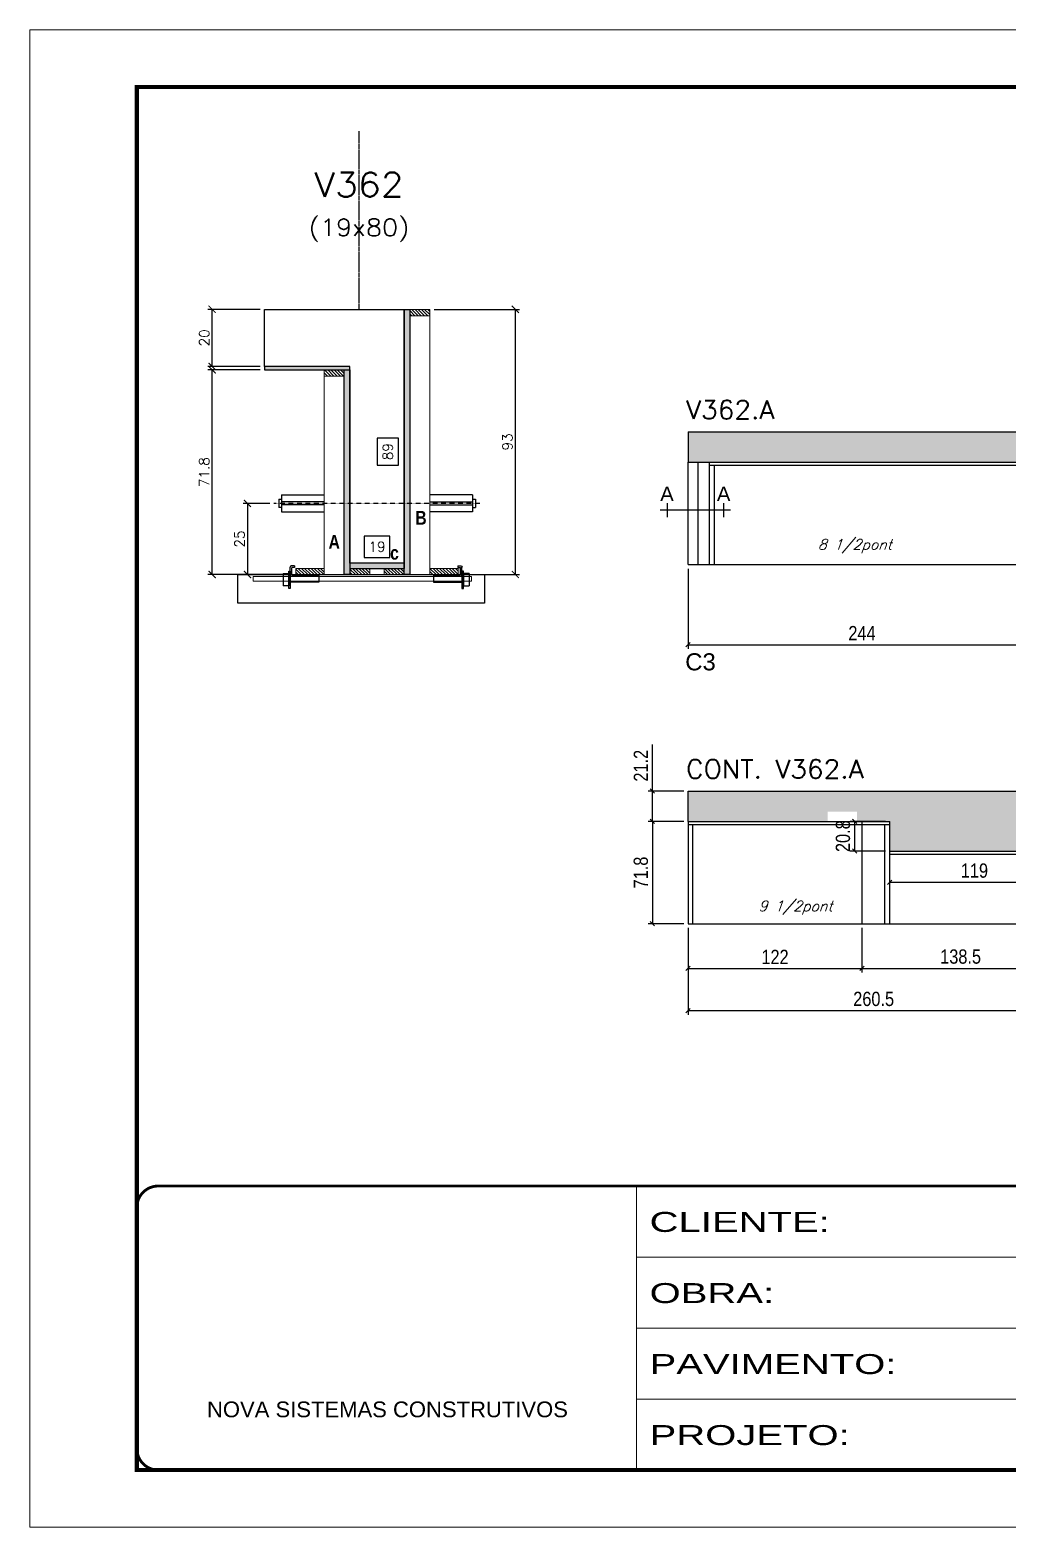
# Model space of a CAD drawing. Extents: x 137137 to 143418, y 10464 to 34486.
# Drawn here: x 137137 to 137823, y 29990 to 31040 of the extents above; entities that cross this region are included whole.
import ezdxf
from ezdxf.enums import TextEntityAlignment as Align

# ---------------------------------------------------------------- set-up
doc = ezdxf.new("R2010")
doc.units = 0
for name, pattern in [('CONTINUO', [0]), ('DASHED', [0.75, 0.5, -0.25]), ('HIDDEN', [0.375, 0.25, -0.125])]:
    doc.linetypes.add(name, pattern=pattern)
for name, color, linetype in [('5', 5, 'Continuous'), ('barrote', 251, 'Continuous'), ('COTA', 241, 'Continuous'), ('Cota Seção (2x)', 4, 'Continuous'), ('detalhes', 4, 'Continuous'), ('Painéis', 200, 'Continuous'), ('presilha', 1, 'Continuous'), ('SARR_2.2x7', 40, 'Continuous'), ('SARR_3.5x7', 81, 'Continuous'), ('TENSOR', 3, 'Continuous'), ('texto', 7, 'Continuous'), ('Texto de Titulo', 7, 'Continuous'), ('Texto Qtd Sarr', 242, 'Continuous')]:
    doc.layers.add(name, color=color, linetype=linetype)
for name, color, linetype, lineweight in [('CONCRETO', 251, 'Continuous', 25), ('Folhas', 255, 'Continuous', 9), ('Hachura', 251, 'Continuous', 9), ('Madeira', 126, 'Continuous', 18), ('SARRAFO DE PRESSAO', 251, 'DASHED', 9), ('SCO-___-LAJ', 2, 'Continuous', 0), ('Texto Seção', 7, 'Continuous', 15)]:
    doc.layers.add(name, color=color, linetype=linetype, lineweight=lineweight)
doc.styles.add('ARIAL', font='arial.ttf')
doc.styles.add('COTA TECNICA', font='techl___.ttf', dxfattribs={"height": 10})
doc.styles.add('REGUA-120', font='ROMANS.shx', dxfattribs={"height": 15})
doc.styles.add('Romans', font='romans.shx')
doc.styles.get("Standard").update_dxf_attribs({"font": 'arial.ttf'})
doc.styles.add('TECNICA', font='techb___.ttf', dxfattribs={"height": 10})
doc.styles.add('Tecnologia', font='')
doc.styles.get('Tecnologia').set_extended_font_data('Forgotten Futurist')
doc.dimstyles.new('Cota Seção (2x)', dxfattribs={"dimtxt": 7, "dimasz": 5, "dimexe": 3, "dimexo": 3, "dimgap": 2, "dimtad": 3, "dimdec": 1, "dimlfac": 0.5, "dimzin": 12, "dimdsep": 46, "dimtxsty": 'Romans', "dimblk": 'ARCHTICK', "dimcen": 0, "dimclrd": 4, "dimclre": 4, "dimclrt": 1, "dimadec": 1, "dimazin": 3, "dimtfac": 1, "dimtdec": 1, "dimtmove": 0, "dimatfit": 3, "dimldrblk": 'OBLIQUE', "dimfxl": 1, "dimtolj": 1, "dimtzin": 12, "dimarcsym": 0})
doc.dimstyles.new('Cota Seção interna', dxfattribs={"dimtxt": 7, "dimasz": 6, "dimexe": 0.18, "dimexo": 2, "dimgap": -4, "dimtad": 3, "dimdec": 1, "dimlfac": 0.5, "dimzin": 12, "dimdsep": 46, "dimtxsty": 'Romans', "dimblk": 'ARCHTICK', "dimcen": 0.09, "dimse1": 1, "dimse2": 1, "dimsd1": 1, "dimsd2": 1, "dimclrd": 180, "dimclre": 5, "dimclrt": 1, "dimadec": 0, "dimazin": 3, "dimtfac": 1, "dimtdec": 1, "dimtofl": 0, "dimtmove": 0, "dimatfit": 3, "dimldrblk": 'ARCHTICK', "dimfxl": 1, "dimtolj": 1, "dimtzin": 0, "dimarcsym": 0})
doc.dimstyles.new('PAINEL', dxfattribs={"dimtxt": 10, "dimasz": 3, "dimexe": 3, "dimexo": 3, "dimgap": 3, "dimtad": 1, "dimdec": 1, "dimzin": 12, "dimdsep": 46, "dimtxsty": 'COTA TECNICA', "dimblk1": 'OBLIQUE', "dimblk2": 'OBLIQUE', "dimsah": 1, "dimcen": 0.9, "dimclrd": 4, "dimclre": 4, "dimclrt": 240, "dimadec": 1, "dimazin": 3, "dimtfac": 1, "dimtdec": 1, "dimtmove": 0, "dimatfit": 3, "dimfxl": 1, "dimtolj": 1, "dimtzin": 12, "dimarcsym": 0})

# ---------------------------------------------------------------- blocks, each defined once
blk = doc.blocks.new('9999999999')
at = {"color": 30, "linetype": 'CONTINUO'}
for p, q in [((98564.6, 34230.2), (98564.6, 34429.4)), ((98564.6, 34379.6), (99584, 34379.6)), ((98564.6, 34329.8), (99488, 34329.8)), ((98564.6, 34280), (99488, 34280))]:
    blk.add_line(p, q, dxfattribs=at)
at = {"color": 30, "linetype": 'CONTINUO', "const_width": 2}
blk.add_lwpolyline([(99584, 34230.2), (99584, 34414.4, 0.414214), (99569, 34429.4), (98229, 34429.4, 0.414214), (98214, 34414.4), (98214, 34245.2, 0.414214), (98229, 34230.2), (99584, 34230.2)], format="xyb", dxfattribs=at)
at = {"layer": 'Folhas'}
blk.add_lwpolyline([(98139, 34190.2), (99624, 34190.2), (99624, 35240.2), (98139, 35240.2)], close=True, dxfattribs=at)
at = {"layer": 'Folhas', "color": 30, "const_width": 3}
blk.add_lwpolyline([(98214, 34230.2), (99584, 34230.2), (99584, 35200.2), (98214, 35200.2)], close=True, dxfattribs=at)
at = {"color": 7, "linetype": 'Continuous', "ltscale": 5, "style": 'ARIAL'}
blk.add_text('NOVA SISTEMAS CONSTRUTIVOS', height=11.059, dxfattribs=at).set_placement((98263.2, 34267.2))
at = {"layer": 'Folhas', "color": 7, "style": 'Tecnologia', "width": 1.5}
for s, p in [('CLIENTE:', (98573.7, 34397.2)), ('OBRA:', (98573.7, 34347.3)), ('PAVIMENTO:', (98573.7, 34297.5)), ('PROJETO:', (98573.7, 34247.7))]:
    blk.add_text(s, height=14, dxfattribs=at).set_placement(p)
blk = doc.blocks.new('_Oblique')
at = {"color": 0, "linetype": 'ByBlock', "lineweight": -2}
blk.add_line((-0.5, -0.5), (0.5, 0.5), dxfattribs=at)
blk = doc.blocks.new('*D16')
at = {"layer": 'COTA', "color": 4, "lineweight": -2, "ltscale": 25, "transparency": 16777216}
for p, q in [((137599, 30662.2), (137599, 30605.9)), ((137843, 30662.2), (137843, 30605.9)), ((137599, 30608.9), (137843, 30608.9))]:
    blk.add_line(p, q, dxfattribs=at)
at = {"layer": 'Defpoints', "color": 0, "ltscale": 25, "transparency": 16777216}
for p in [(137599, 30665.2), (137843, 30665.2), (137843, 30608.9)]:
    blk.add_point(p, dxfattribs=at)
at = {"layer": 'COTA', "color": 4, "lineweight": -2, "ltscale": 25, "transparency": 16777216, "xscale": 3, "yscale": 3, "zscale": 3, "rotation": 180}
blk.add_blockref('_Oblique', (137599, 30608.9), dxfattribs=at)
at = {"layer": 'COTA', "color": 4, "lineweight": -2, "ltscale": 25, "transparency": 16777216, "xscale": 3, "yscale": 3, "zscale": 3}
blk.add_blockref('_Oblique', (137843, 30608.9), dxfattribs=at)
at = {"layer": 'COTA', "color": 240, "ltscale": 25, "transparency": 16777216, "insert": (137721, 30617), "char_height": 10, "attachment_point": 5, "style": 'COTA TECNICA'}
blk.add_mtext('\\A1;244', dxfattribs=at)
blk = doc.blocks.new('*D24')
at = {"layer": 'COTA', "color": 4, "lineweight": -2, "ltscale": 25, "transparency": 16777216}
for p, q in [((137599, 30410.2), (137599, 30349.3)), ((137859.4, 30410.2), (137859.4, 30349.3)), ((137599, 30352.3), (137859.4, 30352.3))]:
    blk.add_line(p, q, dxfattribs=at)
at = {"layer": 'Defpoints', "color": 0, "ltscale": 25, "transparency": 16777216}
for p in [(137599, 30413.2), (137859.4, 30413.2), (137859.4, 30352.3)]:
    blk.add_point(p, dxfattribs=at)
at = {"layer": 'COTA', "color": 4, "lineweight": -2, "ltscale": 25, "transparency": 16777216, "xscale": 3, "yscale": 3, "zscale": 3, "rotation": 180}
blk.add_blockref('_Oblique', (137599, 30352.3), dxfattribs=at)
at = {"layer": 'COTA', "color": 4, "lineweight": -2, "ltscale": 25, "transparency": 16777216, "xscale": 3, "yscale": 3, "zscale": 3}
blk.add_blockref('_Oblique', (137859.4, 30352.3), dxfattribs=at)
at = {"layer": 'COTA', "color": 240, "ltscale": 25, "transparency": 16777216, "insert": (137729.2, 30360.4), "char_height": 10, "attachment_point": 5, "style": 'COTA TECNICA'}
blk.add_mtext('\\A1;260.5', dxfattribs=at)
blk = doc.blocks.new('*D25')
at = {"layer": 'COTA', "color": 4, "lineweight": -2, "ltscale": 25, "transparency": 16777216}
for p, q in [((137599, 30410.2), (137599, 30378.9)), ((137721, 30410.2), (137721, 30378.9)), ((137599, 30381.9), (137721, 30381.9))]:
    blk.add_line(p, q, dxfattribs=at)
at = {"layer": 'Defpoints', "color": 0, "ltscale": 25, "transparency": 16777216}
for p in [(137599, 30413.2), (137721, 30413.2), (137721, 30381.9)]:
    blk.add_point(p, dxfattribs=at)
at = {"layer": 'COTA', "color": 4, "lineweight": -2, "ltscale": 25, "transparency": 16777216, "xscale": 3, "yscale": 3, "zscale": 3, "rotation": 180}
blk.add_blockref('_Oblique', (137599, 30381.9), dxfattribs=at)
at = {"layer": 'COTA', "color": 4, "lineweight": -2, "ltscale": 25, "transparency": 16777216, "xscale": 3, "yscale": 3, "zscale": 3}
blk.add_blockref('_Oblique', (137721, 30381.9), dxfattribs=at)
at = {"layer": 'COTA', "color": 240, "ltscale": 25, "transparency": 16777216, "insert": (137660, 30389.9), "char_height": 10, "attachment_point": 5, "style": 'COTA TECNICA'}
blk.add_mtext('\\A1;122', dxfattribs=at)
blk = doc.blocks.new('*D26')
at = {"layer": 'COTA', "color": 4, "lineweight": -2, "ltscale": 25, "transparency": 16777216}
for p, q in [((137721, 30410.2), (137721, 30378.9)), ((137859.4, 30410.2), (137859.4, 30378.9)), ((137721, 30381.9), (137859.4, 30381.9))]:
    blk.add_line(p, q, dxfattribs=at)
at = {"layer": 'Defpoints', "color": 0, "ltscale": 25, "transparency": 16777216}
for p in [(137721, 30413.2), (137859.4, 30413.2), (137859.4, 30381.9)]:
    blk.add_point(p, dxfattribs=at)
at = {"layer": 'COTA', "color": 4, "lineweight": -2, "ltscale": 25, "transparency": 16777216, "xscale": 3, "yscale": 3, "zscale": 3, "rotation": 180}
blk.add_blockref('_Oblique', (137721, 30381.9), dxfattribs=at)
at = {"layer": 'COTA', "color": 4, "lineweight": -2, "ltscale": 25, "transparency": 16777216, "xscale": 3, "yscale": 3, "zscale": 3}
blk.add_blockref('_Oblique', (137859.4, 30381.9), dxfattribs=at)
at = {"layer": 'COTA', "color": 240, "ltscale": 25, "transparency": 16777216, "insert": (137790.2, 30390.1), "char_height": 10, "attachment_point": 5, "style": 'COTA TECNICA'}
blk.add_mtext('\\A1;138.5', dxfattribs=at)
blk = doc.blocks.new('*D34')
at = {"layer": 'COTA', "color": 4, "lineweight": -2, "ltscale": 25, "transparency": 16777216}
for p, q in [((137737.4, 30485), (137712.8, 30485)), ((137715.8, 30485), (137715.8, 30464.2)), ((137737.4, 30464.2), (137712.8, 30464.2))]:
    blk.add_line(p, q, dxfattribs=at)
at = {"layer": 'Defpoints', "color": 0, "ltscale": 25, "transparency": 16777216}
for p in [(137740.4, 30485), (137715.8, 30464.2), (137740.4, 30464.2)]:
    blk.add_point(p, dxfattribs=at)
at = {"layer": 'COTA', "color": 4, "lineweight": -2, "ltscale": 25, "transparency": 16777216, "xscale": 3, "yscale": 3, "zscale": 3}
for p, rotation in [((137715.8, 30485), 90), ((137715.8, 30464.2), 270)]:
    blk.add_blockref('_Oblique', p, dxfattribs=dict(at, rotation=rotation))
at = {"layer": 'COTA', "color": 240, "ltscale": 25, "transparency": 16777216, "insert": (137707.7, 30474.6), "char_height": 10, "attachment_point": 5, "rotation": 90, "style": 'COTA TECNICA'}
blk.add_mtext('\\A1;20.8', dxfattribs=at)
blk = doc.blocks.new('*D35')
at = {"layer": 'COTA', "color": 4, "lineweight": -2, "ltscale": 25, "transparency": 16777216}
for p, q in [((137740.4, 30461.2), (137740.4, 30439.3)), ((137859.4, 30461.2), (137859.4, 30439.3)), ((137740.4, 30442.3), (137859.4, 30442.3))]:
    blk.add_line(p, q, dxfattribs=at)
at = {"layer": 'Defpoints', "color": 0, "ltscale": 25, "transparency": 16777216}
for p in [(137740.4, 30464.2), (137859.4, 30464.2), (137859.4, 30442.3)]:
    blk.add_point(p, dxfattribs=at)
at = {"layer": 'COTA', "color": 4, "lineweight": -2, "ltscale": 25, "transparency": 16777216, "xscale": 3, "yscale": 3, "zscale": 3, "rotation": 180}
blk.add_blockref('_Oblique', (137740.4, 30442.3), dxfattribs=at)
at = {"layer": 'COTA', "color": 4, "lineweight": -2, "ltscale": 25, "transparency": 16777216, "xscale": 3, "yscale": 3, "zscale": 3}
blk.add_blockref('_Oblique', (137859.4, 30442.3), dxfattribs=at)
at = {"layer": 'COTA', "color": 240, "ltscale": 25, "transparency": 16777216, "insert": (137799.9, 30450.4), "char_height": 10, "attachment_point": 5, "style": 'COTA TECNICA'}
blk.add_mtext('\\A1;119', dxfattribs=at)
blk = doc.blocks.new('titulo1')
at = {"layer": 'Defpoints', "color": 252, "linetype": 'HIDDEN', "ltscale": 2}
blk.add_line((0, 0), (0, 125), dxfattribs=at)
at = {"layer": 'Defpoints', "style": 'Romans', "oblique": 15}
blk.add_attdef('FOLHA', text='', height=10, dxfattribs=at).set_placement((0, 15.6), align=Align.MIDDLE_CENTER)
at = {"layer": 'Texto Qtd Sarr', "color": 3, "style": 'Romans', "oblique": 15}
for tag, height, p in [('TITULO', 17, (0, 71.4)), ('SEÇÃO', 12, (0, 41.5))]:
    blk.add_attdef(tag, text='', height=height, dxfattribs=at).set_placement(p, align=Align.MIDDLE_CENTER)
blk = doc.blocks.new('_ArchTick')
at = {"color": 0, "linetype": 'ByBlock', "const_width": 0.15}
blk.add_lwpolyline([(-0.5, -0.5), (0.5, 0.5)], dxfattribs=at)
blk = doc.blocks.new('*D40')
at = {"layer": 'COTA', "color": 4, "lineweight": -2, "transparency": 16777216}
for p, q in [((137298.8, 30801.7), (137262.1, 30801.7)), ((137265.1, 30658.1), (137265.1, 30801.7)), ((137316.4, 30658.1), (137262.1, 30658.1))]:
    blk.add_line(p, q, dxfattribs=at)
at = {"layer": 'Defpoints', "color": 0, "transparency": 16777216}
for p in [(137265.1, 30801.7), (137301.8, 30801.7), (137319.4, 30658.1)]:
    blk.add_point(p, dxfattribs=at)
at = {"layer": 'COTA', "color": 4, "lineweight": -2, "transparency": 16777216, "xscale": 5, "yscale": 5, "zscale": 5}
for p, rotation in [((137265.1, 30801.7), 90), ((137265.1, 30658.1), 270)]:
    blk.add_blockref('_ArchTick', p, dxfattribs=dict(at, rotation=rotation))
at = {"layer": 'COTA', "color": 1, "transparency": 16777216, "insert": (137259.6, 30729.9), "char_height": 7, "attachment_point": 5, "rotation": 90, "style": 'Romans'}
blk.add_mtext('\\A1;71.8', dxfattribs=at)
blk = doc.blocks.new('*D41')
at = {"layer": 'COTA', "color": 4, "lineweight": -2, "transparency": 16777216}
for p, q in [((137298.8, 30844.1), (137262.1, 30844.1)), ((137265.1, 30804.1), (137265.1, 30844.1)), ((137298.8, 30804.1), (137262.1, 30804.1))]:
    blk.add_line(p, q, dxfattribs=at)
at = {"layer": 'Defpoints', "color": 0, "transparency": 16777216}
for p in [(137265.1, 30844.1), (137301.8, 30844.1), (137301.8, 30804.1)]:
    blk.add_point(p, dxfattribs=at)
at = {"layer": 'COTA', "color": 4, "lineweight": -2, "transparency": 16777216, "xscale": 5, "yscale": 5, "zscale": 5}
for p, rotation in [((137265.1, 30844.1), 90), ((137265.1, 30804.1), 270)]:
    blk.add_blockref('_ArchTick', p, dxfattribs=dict(at, rotation=rotation))
at = {"layer": 'COTA', "color": 1, "transparency": 16777216, "insert": (137259.6, 30824.1), "char_height": 7, "attachment_point": 5, "rotation": 90, "style": 'Romans'}
blk.add_mtext('\\A1;20', dxfattribs=at)
blk = doc.blocks.new('*D42')
at = {"layer": 'Cota Seção (2x)', "color": 180, "lineweight": -2, "transparency": 16777216}
for p, q in [((137395.8, 30753.8), (137380.8, 30753.8)), ((137380.8, 30753.8), (137380.8, 30734.8)), ((137395.8, 30734.8), (137395.8, 30753.8)), ((137380.8, 30734.8), (137395.8, 30734.8))]:
    blk.add_line(p, q, dxfattribs=at)
at = {"layer": 'Defpoints', "color": 0, "transparency": 16777216}
for p in [(137361.8, 30844.1), (137399.8, 30844.1), (137361.8, 30666.1)]:
    blk.add_point(p, dxfattribs=at)
at = {"layer": 'Cota Seção (2x)', "color": 1, "transparency": 16777216, "insert": (137388.3, 30744.3), "char_height": 7, "attachment_point": 5, "rotation": 90, "style": 'Romans'}
blk.add_mtext('\\A1;89', dxfattribs=at)
blk = doc.blocks.new('PRESILHA METÁLICA 1')
at = {"layer": 'presilha'}
for p, q in [((7.5, 10.6), (7.5, 19.9)), ((12, 21), (8.6, 21)), ((9, 11.6), (9, 18.9)), ((12, 19.5), (9.6, 19.5)), ((12, 21), (12, 19.5)), ((0, 13), (6, 13)), ((0, 13), (0, 0)), ((6, 0), (0, 0)), ((6, 15.5), (7.5, 15.5)), ((6, -2.5), (6, 15.5)), ((6, 13), (6, 0)), ((7.5, 15.5), (7.5, -2.5)), ((37.5, 4.1), (7.5, 4.1)), ((37.5, 11), (9.6, 11)), ((37.5, 11), (37.5, 4.1)), ((7.5, -2.5), (6, -2.5))]:
    blk.add_line(p, q, dxfattribs=at)
for centre, radius, start, end in [((8.6, 19.9), 1.14, 90, 180), ((9.6, 18.9), 0.57, 90, 180), ((9.6, 11.6), 0.57, 180, 270)]:
    blk.add_arc(centre, radius, start, end, dxfattribs=at)
blk = doc.blocks.new('*D43')
at = {"layer": 'Cota Seção (2x)', "color": 180, "lineweight": -2, "transparency": 16777216}
for p, q in [((137389.8, 30685.1), (137371.8, 30685.1)), ((137371.8, 30685.1), (137371.8, 30670.1)), ((137389.8, 30670.1), (137389.8, 30685.1)), ((137371.8, 30670.1), (137389.8, 30670.1))]:
    blk.add_line(p, q, dxfattribs=at)
at = {"layer": 'Defpoints', "color": 0, "transparency": 16777216}
for p in [(137361.8, 30666.1), (137361.8, 30658.1), (137399.8, 30658.1)]:
    blk.add_point(p, dxfattribs=at)
at = {"layer": 'Cota Seção (2x)', "color": 1, "transparency": 16777216, "insert": (137380.8, 30677.6), "char_height": 7, "attachment_point": 5, "style": 'Romans'}
blk.add_mtext('\\A1;19', dxfattribs=at)
blk = doc.blocks.new('*D44')
at = {"layer": 'COTA', "color": 4, "lineweight": -2, "transparency": 16777216}
for p, q in [((137420.8, 30844.1), (137480.8, 30844.1)), ((137477.8, 30844.1), (137477.8, 30658.1)), ((137420.8, 30658.1), (137480.8, 30658.1))]:
    blk.add_line(p, q, dxfattribs=at)
at = {"layer": 'Defpoints', "color": 0, "transparency": 16777216}
for p in [(137417.8, 30844.1), (137417.8, 30658.1), (137477.8, 30658.1)]:
    blk.add_point(p, dxfattribs=at)
at = {"layer": 'COTA', "color": 4, "lineweight": -2, "transparency": 16777216, "xscale": 5, "yscale": 5, "zscale": 5}
for p, rotation in [((137477.8, 30844.1), 90), ((137477.8, 30658.1), 270)]:
    blk.add_blockref('_ArchTick', p, dxfattribs=dict(at, rotation=rotation))
at = {"layer": 'COTA', "color": 1, "transparency": 16777216, "insert": (137472.3, 30751.1), "char_height": 7, "attachment_point": 5, "rotation": 90, "style": 'Romans'}
blk.add_mtext('\\A1;93', dxfattribs=at)
blk = doc.blocks.new('*D45')
at = {"layer": 'COTA', "color": 4, "lineweight": -2, "transparency": 16777216}
for p, q in [((137305.5, 30708), (137286.9, 30708)), ((137289.9, 30708), (137289.9, 30658.1)), ((137305.5, 30658.1), (137286.9, 30658.1))]:
    blk.add_line(p, q, dxfattribs=at)
at = {"layer": 'Defpoints', "color": 0, "transparency": 16777216}
for p in [(137308.5, 30708), (137289.9, 30658.1), (137308.5, 30658.1)]:
    blk.add_point(p, dxfattribs=at)
at = {"layer": 'COTA', "color": 4, "lineweight": -2, "transparency": 16777216, "xscale": 5, "yscale": 5, "zscale": 5}
for p, rotation in [((137289.9, 30708), 90), ((137289.9, 30658.1), 270)]:
    blk.add_blockref('_ArchTick', p, dxfattribs=dict(at, rotation=rotation))
at = {"layer": 'COTA', "color": 1, "transparency": 16777216, "insert": (137284.4, 30683), "char_height": 7, "attachment_point": 5, "rotation": 90, "style": 'Romans'}
blk.add_mtext('\\A1;25', dxfattribs=at)
blk = doc.blocks.new('*D1845')
at = {"layer": 'COTA', "color": 4, "lineweight": -2, "ltscale": 25, "transparency": 16777216}
for p, q in [((137596, 30485), (137571, 30485)), ((137574, 30485), (137574, 30413.2)), ((137596, 30413.2), (137571, 30413.2))]:
    blk.add_line(p, q, dxfattribs=at)
at = {"layer": 'Defpoints', "color": 0, "ltscale": 25, "transparency": 16777216}
for p in [(137599, 30485), (137574, 30413.2), (137599, 30413.2)]:
    blk.add_point(p, dxfattribs=at)
at = {"layer": 'COTA', "color": 4, "lineweight": -2, "ltscale": 25, "transparency": 16777216, "xscale": 3, "yscale": 3, "zscale": 3}
for p, rotation in [((137574, 30485), 90), ((137574, 30413.2), 270)]:
    blk.add_blockref('_Oblique', p, dxfattribs=dict(at, rotation=rotation))
at = {"layer": 'COTA', "color": 240, "ltscale": 25, "transparency": 16777216, "insert": (137565.9, 30449.1), "char_height": 10, "attachment_point": 5, "rotation": 90, "style": 'COTA TECNICA'}
blk.add_mtext('\\A1;71.8', dxfattribs=at)
blk = doc.blocks.new('*D1846')
at = {"layer": 'COTA', "color": 4, "lineweight": -2, "ltscale": 25, "transparency": 16777216}
for p, q in [((137574, 30506.2), (137574, 30538.9)), ((137596, 30506.2), (137571, 30506.2)), ((137574, 30485), (137574, 30506.2)), ((137596, 30485), (137571, 30485))]:
    blk.add_line(p, q, dxfattribs=at)
at = {"layer": 'Defpoints', "color": 0, "ltscale": 25, "transparency": 16777216}
for p in [(137574, 30506.2), (137599, 30506.2), (137599, 30485)]:
    blk.add_point(p, dxfattribs=at)
at = {"layer": 'COTA', "color": 4, "lineweight": -2, "ltscale": 25, "transparency": 16777216, "xscale": 3, "yscale": 3, "zscale": 3}
for p, rotation in [((137574, 30506.2), 90), ((137574, 30485), 270)]:
    blk.add_blockref('_Oblique', p, dxfattribs=dict(at, rotation=rotation))
at = {"layer": 'COTA', "color": 240, "ltscale": 25, "transparency": 16777216, "insert": (137565.9, 30524), "char_height": 10, "attachment_point": 5, "rotation": 90, "style": 'COTA TECNICA'}
blk.add_mtext('\\A1;21.2', dxfattribs=at)

msp = doc.modelspace()

# ---------------------------------------------------------------- hatches: boundary and pattern name
at = {"layer": 'COTA', "linetype": 'ByBlock'}
h = msp.add_hatch(dxfattribs=at)
h.set_pattern_fill('AR-CONC', color=256, scale=0.03)
h.set_pattern_definition([(50, (-1598.5, -2295.15), (5.46554007, -0.47817257), [0.5715, -6.2865]), (355, (-1598.5, -2295.15), (-1.05730264, 5.73170536), [0.4572, -5.02921753]), (100.4514447, (-1598.0445, -2295.19), (4.40823741, 5.25353256), [0.48570026, -5.34270734]), (46.1842, (-1598.5, -2293.626), (8.13237123, -1.26126984), [0.85725, -9.42975]), (96.6355576, (-1597.822, -2293.731), (7.122124, 7.42278374), [0.7285507, -8.01406824]), (351.184151, (-1598.5, -2293.626), (7.122124, 7.42278374), [0.685799, -7.54379196]), (21, (-1597.738, -2294.007), (4.54843174, -3.06795595), [0.5715, -6.2865]), (326, (-1597.738, -2294.007), (1.85406085, 5.52563898), [0.4572, -5.0292]), (71.451445, (-1597.359, -2294.263), (6.40249258, 2.45768307), [0.48570026, -5.34269813]), (37.5, (-1598.5, -2295.1502), (0.092658098, 2.536651166), [0, -4.96824, 0, -5.1054, 0, -5.04825]), (7.5, (-1598.5, -2295.1502), (2.004589875, 3.005417245), [0, -2.91084, 0, -4.85394, 0, -1.92405]), (327.5, (-1600.1993, -2295.1502), (4.067717855, -0.17186232), [0, -1.905, 0, -5.9436, 0, -7.8867]), (317.5, (-1600.9613, -2295.1502), (4.44387544, 0.76279473), [0, -2.4765, 0, -3.94716, 0, -5.6007])])
h.paths.add_polyline_path([(138116.22, 30716.2), (138116.22, 30665.2), (138186.22, 30665.2), (138186.22, 30716.2), (138305.22, 30716.2), (138305.22, 30737), (138432.22, 30737), (138432.22, 30758.2), (138305.22, 30758.2), (138186.22, 30758.2), (138116.22, 30758.2), (137997.22, 30758.2), (137598.97, 30758.2), (137598.97, 30737), (137997.22, 30737), (137997.22, 30716.2)])
h = msp.add_hatch(dxfattribs=at)
h.set_pattern_fill('AR-CONC', color=256, scale=0.03)
h.paths.add_polyline_path([(138048.44, 30484.97), (138400.94, 30484.97), (138400.94, 30506.17), (138400.92, 30506.17), (137929.44, 30506.17), (137859.44, 30506.17), (137740.44, 30506.17), (137598.97, 30506.17), (137598.97, 30484.97), (137740.44, 30484.97), (137740.44, 30464.17), (137859.44, 30464.17), (137859.44, 30413.17), (137929.44, 30413.17), (137929.44, 30453.17), (137929.44, 30464.17), (138048.44, 30464.17)])
h.paths.add_polyline_path([(137911.14, 30428.37), (137924.13, 30428.37), (137924.13, 30448.96), (137911.14, 30448.96)], flags=16)
h.paths.add_polyline_path([(138076.12, 30484.97), (138076.12, 30491.79), (138055.53, 30491.79), (138055.53, 30484.97)], flags=16)
h.paths.add_polyline_path([(137717.53, 30484.97), (137717.53, 30491.79), (137696.95, 30491.79), (137696.95, 30484.97)], flags=17)
at = {"layer": 'Hachura'}
h = msp.add_hatch(color=256, dxfattribs=at)
h.dxf.hatch_style = 1
h.paths.add_polyline_path([(137399.8, 30844.05), (137403.8, 30844.05), (137403.8, 30658.05), (137399.8, 30658.05)])
h = msp.add_hatch(dxfattribs=at)
h.set_pattern_fill('ANSI31', color=256, scale=0.5, angle=270, style=0)
h.set_pattern_definition([(315, (160249.6177, 22536.4109), (1.12253202, 1.12253202), [])])
h.paths.add_polyline_path([(137417.8, 30839.65), (137417.8, 30844.05), (137403.8, 30844.05), (137403.8, 30839.65)])
h = msp.add_hatch(color=256, dxfattribs=at)
h.dxf.hatch_style = 1
h.paths.add_polyline_path([(137361.8, 30801.65), (137361.8, 30804.05), (137301.8, 30804.05), (137301.8, 30801.65)])
h = msp.add_hatch(dxfattribs=at)
h.set_pattern_fill('ANSI31', color=256, scale=0.5, angle=270, style=0)
h.set_pattern_definition([(315, (160309.6177, 22494.0109), (1.12253202, 1.12253202), [])])
h.paths.add_polyline_path([(137357.8, 30797.25), (137357.8, 30801.65), (137343.8, 30801.65), (137343.8, 30797.25)])
h = msp.add_hatch(color=256, dxfattribs=at)
h.dxf.hatch_style = 1
h.paths.add_polyline_path([(137357.8, 30801.65), (137361.8, 30801.65), (137361.8, 30658.05), (137357.8, 30658.05)])
h = msp.add_hatch(dxfattribs=at)
h.set_pattern_fill('ANSI31', color=256, scale=0.5, angle=270, style=0)
h.set_pattern_definition([(315, (160309.6177, 22428.4109), (1.12253202, 1.12253202), [])])
h.paths.add_polyline_path([(137323.8, 30658.05), (137323.8, 30662.45), (137343.8, 30662.45), (137343.8, 30658.05)])
h = msp.add_hatch(color=256, dxfattribs=at)
h.dxf.hatch_style = 1
h.paths.add_polyline_path([(137399.8, 30662.45), (137399.8, 30666.05), (137361.8, 30666.05), (137361.8, 30662.45)])
h = msp.add_hatch(dxfattribs=at)
h.set_pattern_fill('ANSI31', color=256, scale=0.5, angle=270, style=0)
h.set_pattern_definition([(315, (160318.4177, 22428.4109), (1.12253202, 1.12253202), [])])
h.paths.add_polyline_path([(137361.8, 30658.05), (137361.8, 30662.45), (137375.8, 30662.45), (137375.8, 30658.05)])
h = msp.add_hatch(dxfattribs=at)
h.set_pattern_fill('ANSI31', color=256, scale=0.5, angle=270, style=0)
h.set_pattern_definition([(315, (160318.4198, 22428.4109), (1.12253202, 1.12253202), [])])
h.paths.add_polyline_path([(137399.8, 30658.05), (137399.8, 30662.45), (137385.8, 30662.45), (137385.8, 30658.05)])
h = msp.add_hatch(dxfattribs=at)
h.set_pattern_fill('ANSI31', color=256, scale=0.5, angle=270, style=0)
h.set_pattern_definition([(315, (160215.6177, 22428.4109), (1.12253202, 1.12253202), [])])
h.paths.add_polyline_path([(137417.8, 30658.05), (137417.8, 30662.45), (137437.8, 30662.45), (137437.8, 30658.05)])

# ---------------------------------------------------------------- linework, layer by layer
at = {"ltscale": 3}
for p, q in [((137313.8, 30714.02), (137313.8, 30702.02)), ((137313.8, 30714.02), (137343.8, 30714.02)), ((137447.8, 30714.02), (137417.8, 30714.02)), ((137447.8, 30714.02), (137447.8, 30702.02)), ((137311.8, 30711.02), (137311.8, 30705.02)), ((137311.8, 30711.02), (137313.8, 30711.02)), ((137313.8, 30705.02), (137311.8, 30705.02)), ((137343.8, 30709.02), (137313.8, 30709.02)), ((137343.8, 30707.02), (137313.8, 30707.02)), ((137313.8, 30702.02), (137343.8, 30702.02)), ((137417.8, 30709.02), (137447.8, 30709.02)), ((137417.8, 30707.02), (137447.8, 30707.02)), ((137447.8, 30702.02), (137417.8, 30702.02)), ((137447.8, 30711.02), (137449.8, 30711.02)), ((137447.8, 30705.02), (137449.8, 30705.02)), ((137449.8, 30711.02), (137449.8, 30705.02))]:
    msp.add_line(p, q, dxfattribs=at)
at = {"layer": 'barrote'}
msp.add_lwpolyline([(137456.16, 30638.05), (137283.2, 30638.05), (137283.2, 30658.05), (137456.16, 30658.05)], close=True, dxfattribs=at)
at = {"layer": 'CONCRETO'}
msp.add_lwpolyline([(137361.8, 30804.05), (137301.8, 30804.05), (137301.8, 30844.05), (137361.8, 30844.05), (137361.8, 30844.05), (137399.8, 30844.05), (137399.8, 30662.45), (137399.8, 30662.45), (137399.8, 30666.05), (137361.8, 30666.05)], close=True, dxfattribs=at)
at = {"layer": 'COTA', "linetype": 'ByBlock'}
for p, q in [((137598.97, 30758.2), (137997.22, 30758.2)), ((137598.97, 30758.2), (137598.97, 30737)), ((137598.97, 30506.17), (137740.44, 30506.17)), ((137598.97, 30484.97), (137598.97, 30506.17)), ((137740.44, 30506.17), (137859.44, 30506.17))]:
    msp.add_line(p, q, dxfattribs=at)
at = {"layer": 'detalhes'}
for p, q in [((137628.77, 30703.27), (137579.4, 30703.27)), ((137584.4, 30708.27), (137584.4, 30698.27)), ((137623.77, 30708.27), (137623.77, 30698.27))]:
    msp.add_line(p, q, dxfattribs=at)
at = {"layer": 'Madeira'}
for points in [[(137417.8, 30839.65), (137417.8, 30844.05), (137403.8, 30844.05), (137403.8, 30839.65)], [(137417.8, 30844.05), (137403.8, 30844.05), (137403.8, 30658.05), (137417.8, 30658.05)], [(137357.8, 30797.25), (137357.8, 30801.65), (137343.8, 30801.65), (137343.8, 30797.25)], [(137357.8, 30801.65), (137343.8, 30801.65), (137343.8, 30658.05), (137357.8, 30658.05)], [(137323.8, 30658.05), (137323.8, 30662.45), (137343.8, 30662.45), (137343.8, 30658.05)], [(137361.8, 30658.05), (137361.8, 30662.45), (137375.8, 30662.45), (137375.8, 30658.05)], [(137399.8, 30658.05), (137399.8, 30662.45), (137385.8, 30662.45), (137385.8, 30658.05)], [(137417.8, 30658.05), (137417.8, 30662.45), (137437.8, 30662.45), (137437.8, 30658.05)]]:
    msp.add_lwpolyline(points, close=True, dxfattribs=at)
at = {"layer": 'Painéis'}
for p, q in [((137598.97, 30737), (137997.22, 30737)), ((137598.97, 30665.2), (137598.97, 30737)), ((137598.97, 30665.2), (137997.22, 30665.2)), ((137598.97, 30484.97), (137740.44, 30484.97)), ((137598.97, 30484.97), (137598.97, 30413.17)), ((137720.97, 30484.97), (137720.97, 30413.17)), ((137740.44, 30464.17), (137740.44, 30484.97)), ((137740.44, 30464.17), (137859.44, 30464.17)), ((137598.97, 30413.17), (137859.44, 30413.17))]:
    msp.add_line(p, q, dxfattribs=at)
for points in [[(137399.8, 30844.05), (137403.8, 30844.05), (137403.8, 30658.05), (137399.8, 30658.05)], [(137361.8, 30801.65), (137361.8, 30804.05), (137301.8, 30804.05), (137301.8, 30801.65)], [(137357.8, 30801.65), (137361.8, 30801.65), (137361.8, 30658.05), (137357.8, 30658.05)], [(137399.8, 30662.45), (137399.8, 30666.05), (137361.8, 30666.05), (137361.8, 30662.45)]]:
    msp.add_lwpolyline(points, close=True, dxfattribs=at)
at = {"layer": 'SARR_2.2x7', "linetype": 'Continuous'}
for p, q in [((137605.97, 30665.2), (137605.97, 30737)), ((137613.97, 30734.8), (137842.97, 30734.8)), ((137598.97, 30482.77), (137740.44, 30482.77)), ((137740.44, 30461.97), (137842.44, 30461.97))]:
    msp.add_line(p, q, dxfattribs=at)
at = {"layer": 'SARR_3.5x7'}
for p, q in [((137613.97, 30665.2), (137613.97, 30737)), ((137617.47, 30665.2), (137617.47, 30734.8)), ((137602.42, 30413.17), (137602.42, 30482.77)), ((137736.94, 30413.17), (137736.94, 30482.77)), ((137740.44, 30413.17), (137740.44, 30482.77))]:
    msp.add_line(p, q, dxfattribs=at)
at = {"layer": 'SCO-___-LAJ', "color": 1}
msp.add_lwpolyline([(137447.16, 30656.72), (137293.86, 30656.72), (137293.86, 30653.52), (137447.16, 30653.52)], close=True, dxfattribs=at)
at = {"layer": 'TENSOR', "linetype": 'HIDDEN', "ltscale": 0.5}
msp.add_line((137452.8, 30708.02), (137308.5, 30708.02), dxfattribs=at)

# ---------------------------------------------------------------- block references
at = {"layer": 'presilha', "yscale": 0.6666666666666666, "zscale": 0.6666666666666666}
for p, xscale in [((137314.93, 30650.09), 0.6666666666666666), ((137445.38, 30650.09), -0.6666666666666666)]:
    msp.add_blockref('PRESILHA METÁLICA 1', p, dxfattribs=dict(at, xscale=xscale))
at = {"layer": 'SARRAFO DE PRESSAO', "color": 6, "linetype": 'ByBlock'}
msp.add_blockref('9999999999', (38998.31, -4200.15), dxfattribs=at)
at = {"layer": 'Texto Seção'}
ref = msp.add_blockref('titulo1', (137368.19, 30844.05), dxfattribs=at)
ref.add_attrib('TITULO', 'V362', dxfattribs={"layer": 'Texto de Titulo', "color": 7, "height": 17, "style": 'Romans', "width": 1.1}).set_placement((137368.19, 30931.55), align=Align.MIDDLE_CENTER)
ref.add_attrib('SEÇÃO', '(19x80)', dxfattribs={"layer": 'Texto de Titulo', "color": 7, "height": 12, "style": 'Romans', "width": 1.1}).set_placement((137368.19, 30901.55), align=Align.MIDDLE_CENTER)

# ---------------------------------------------------------------- texts
at = {"layer": '5', "linetype": 'Continuous'}
msp.add_text('C3', height=12, rotation=0.00004, dxfattribs=at).set_placement((137597.01, 30590.89))
at = {"layer": 'detalhes', "color": 0, "linetype": 'Continuous', "style": 'ARIAL'}
for p in [(137584.21, 30714.69), (137623.97, 30714.69)]:
    msp.add_text('A', height=10.22, dxfattribs=at).set_placement(p, align=Align.MIDDLE_CENTER)
at = {"layer": 'detalhes', "style": 'TECNICA'}
for s, p in [('B', (137407.63, 30693.09)), ('A', (137346.8, 30676.24)), ('c', (137389.98, 30668.55))]:
    msp.add_text(s, height=9.6, dxfattribs=at).set_placement(p)
at = {"layer": 'texto', "color": 2, "char_height": 7.2737, "attachment_point": 5, "style": 'Romans'}
for s, insert in [('{\\Q19;\\C256;8 1/2pont}', (137715.99, 30678)), ('{\\Q19;\\C256;9 1/2pont}', (137674.35, 30424.42))]:
    msp.add_mtext(s, dxfattribs=dict(at, insert=insert))
at = {"layer": 'Texto Seção', "style": 'REGUA-120', "width": 1.05}
for s, p in [('V362.A', (137597.55, 30767.22)), ('CONT. V362.A', (137597.55, 30515.19))]:
    msp.add_text(s, height=13, dxfattribs=at).set_placement(p)

# ---------------------------------------------------------------- dimensions: what is measured, and where the dimension line sits
at = {"layer": 'COTA'}
for base, p1, p2, picture, middle in [((137265.08, 30844.05), (137301.8, 30804.05), (137301.8, 30844.05), '*D41', (137259.58, 30824.05)), ((137477.77, 30658.05), (137417.8, 30844.05), (137417.8, 30658.05), '*D44', (137472.27, 30751.05)), ((137265.08, 30801.65), (137319.4, 30658.05), (137301.8, 30801.65), '*D40', (137259.58, 30729.85)), ((137289.94, 30658.05), (137308.5, 30708.02), (137308.5, 30658.05), '*D45', (137284.44, 30683.04))]:
    dim = msp.add_linear_dim(base=base, p1=p1, p2=p2, angle=90, dimstyle='Cota Seção (2x)', dxfattribs=at)
    dim.commit()
    dim.dimension.update_dxf_attribs({"geometry": picture, "text_midpoint": middle})
at = {"layer": 'COTA', "ltscale": 25}
for base, p1, p2, picture, middle in [((137842.97, 30608.94), (137598.97, 30665.2), (137842.97, 30665.2), '*D16', (137720.97, 30617.01)), ((137859.44, 30442.31), (137740.44, 30464.17), (137859.44, 30464.17), '*D35', (137799.94, 30450.4)), ((137859.44, 30352.25), (137598.97, 30413.17), (137859.44, 30413.17), '*D24', (137729.2, 30360.36)), ((137720.97, 30381.85), (137598.97, 30413.17), (137720.97, 30413.17), '*D25', (137659.97, 30389.91))]:
    dim = msp.add_linear_dim(base=base, p1=p1, p2=p2, dimstyle='PAINEL', dxfattribs=at)
    dim.commit()
    dim.dimension.update_dxf_attribs({"geometry": picture, "text_midpoint": middle})
for base, p2, picture, middle in [((137573.98, 30506.17), (137598.97, 30506.17), '*D1846', (137565.92, 30524.03)), ((137573.98, 30413.17), (137598.97, 30413.17), '*D1845', (137565.88, 30449.07))]:
    dim = msp.add_linear_dim(base=base, p1=(137598.97, 30484.97), p2=p2, angle=90, dimstyle='PAINEL', dxfattribs=at)
    dim.commit()
    dim.dimension.update_dxf_attribs({"geometry": picture, "text_midpoint": middle})
dim = msp.add_linear_dim(base=(137715.83, 30464.17), p1=(137740.44, 30484.97), p2=(137740.44, 30464.17), angle=90, dimstyle='PAINEL', dxfattribs=at)
dim.commit()
dim.dimension.update_dxf_attribs({"geometry": '*D34', "text_midpoint": (137715.83, 30474.57), "dimtype": 160})
dim = msp.add_linear_dim(base=(137859.44, 30381.85), p1=(137720.97, 30413.17), p2=(137859.44, 30413.17), dimstyle='PAINEL', override={"dimtmove": 1}, dxfattribs=at)
dim.commit()
dim.dimension.update_dxf_attribs({"geometry": '*D26', "text_midpoint": (137790.2, 30390.09)})
at = {"layer": 'Cota Seção (2x)'}
for base, p1, p2, angle, picture, middle in [((137399.8, 30844.05), (137361.8, 30666.05), (137361.8, 30844.05), 90, '*D42', (137399.8, 30744.25)), ((137361.8, 30666.05), (137399.8, 30658.05), (137361.8, 30658.05), 180, '*D43', (137380.8, 30666.05))]:
    dim = msp.add_linear_dim(base=base, p1=p1, p2=p2, angle=angle, dimstyle='Cota Seção interna', dxfattribs=at)
    dim.commit()
    dim.dimension.update_dxf_attribs({"geometry": picture, "text_midpoint": middle, "dimtype": 160})

doc.saveas('drawing.dxf')
